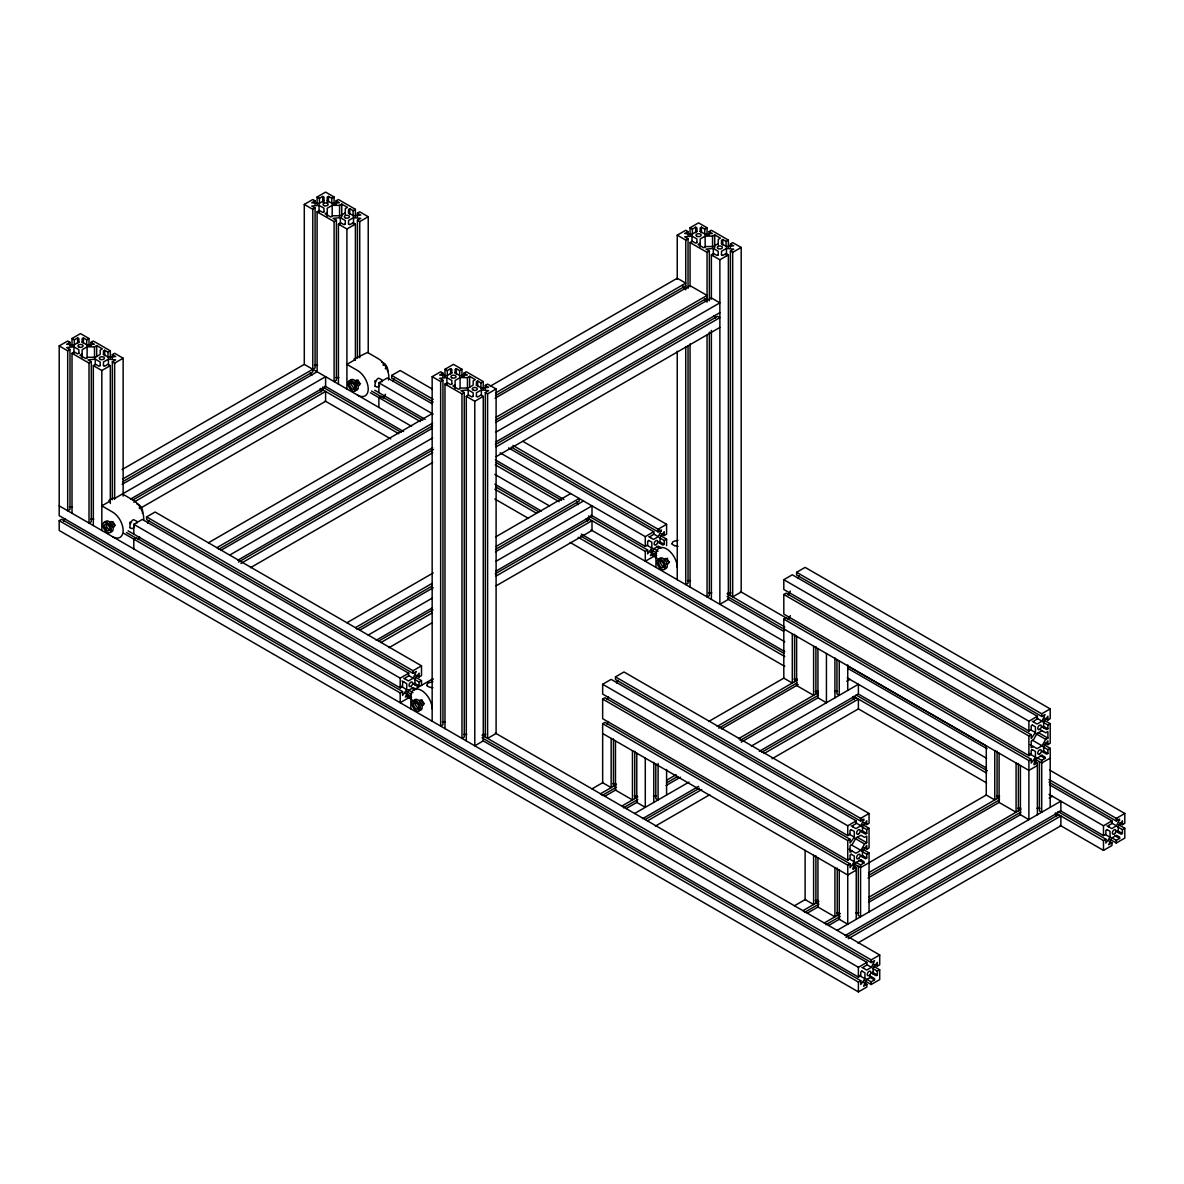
<?xml version="1.0" encoding="UTF-8"?>
<svg xmlns="http://www.w3.org/2000/svg" width="1184" height="1184" viewBox="0 0 1184 1184"><rect width="100%" height="100%" fill="white"/><g stroke="black" fill="none" stroke-linecap="round" stroke-linejoin="round"><path stroke-width="1.5" d="M122.574 479.091L315.077 367.943L315.077 207.984L312.783 209.316L312.783 371.924L122.574 481.755M422.17 699.936L421.904 701.076M112.939 521.878L112.88 522.055A2.146 1.243 60 0 0 112.82 522.544L113.102 523.491A2.146 1.243 60 0 0 113.427 524.098L114.582 525.089A2.146 1.243 60 0 0 115.159 525.163M667.628 558.241A2.176 1.258 60 0 0 667.258 558.434L666.992 559.573A2.131 1.228 60 0 0 667.125 560.224L668.161 561.675A2.131 1.228 60 0 0 668.62 561.971L669.286 562.074A2.131 1.228 60 0 0 669.537 561.986M130.255 523.979L132.06 520.634A4.78 3.508 -80 0 1 133.659 519.717L136.782 521.271A4.825 3.493 -42.2 0 1 136.959 522.943M375.343 382.476L377.148 379.132A4.78 3.508 -80 0 1 378.747 378.214L381.87 379.768A4.825 3.493 -42.2 0 1 381.958 381.914M358.175 380.108L357.997 380.478A2.146 1.243 60 0 0 357.908 381.041L358.19 381.988A2.146 1.243 60 0 0 358.515 382.595L359.67 383.586A2.146 1.243 60 0 0 360.247 383.66L360.513 383.572M63.566 521.138L65.031 518.607M147.6 523.032L149.154 520.353M138.158 539.593L139.623 537.062M383.246 398.09L385.436 394.287M392.688 381.529L394.242 378.85M403.685 678.166L408.465 680.933L413.231 678.18L416.324 671.476L413.009 673.385L146.609 519.584L146.609 516.92L155.104 512.021L421.504 665.822L421.504 675.635L419.121 677.011L415.924 675.161M401.968 680.933L406.748 683.701L406.748 689.591L402.575 695.393L402.575 691.56L136.175 537.758L133.792 539.134L133.792 548.932M648.654 540.363L651.836 542.198L651.836 548.088L647.663 553.89L647.663 550.057L588.64 515.987M648.773 536.663L653.553 539.43L658.319 536.678L661.412 529.973L658.097 531.882L511.34 447.152M606.963 699.566L608.458 696.962M616.553 682.946L618.063 680.326M606.963 724.179L608.458 721.574M788.115 594.975L790.364 591.068M797.705 578.354L799.215 575.735M788.115 619.587L790.364 615.68M851.089 829.599L854.3 831.449L854.3 837.162L850.053 843.082L850.053 839.249L604.965 697.761L602.656 699.078L602.656 718.703L847.744 860.206L850.053 858.874L850.053 855.04L851.296 854.315M851.104 825.84L855.914 828.622L860.886 825.751L863.906 819.106L860.561 821.045L615.473 679.542L615.473 676.878L623.968 671.979L869.056 813.482L869.056 823.28L866.747 824.612L863.55 822.762M851.089 854.212L854.3 856.062L854.3 861.774L850.053 867.694L850.053 863.861L604.965 722.358L602.656 723.69L602.656 782.713L611.151 787.626L611.151 738.402M849.017 849.239L855.914 853.235L860.886 850.364L864.586 843.955L866.747 842.697L866.747 836.126L864.586 837.384L860.886 835.253L855.914 838.109L852.214 844.518L850.053 845.776L850.053 852.347L852.214 851.089M861.76 970.998L864.956 972.848L864.956 978.754L860.783 984.54L860.783 980.707L61.583 519.302L59.2 520.679L59.2 530.476L858.4 991.896L866.866 987.012L866.866 984.348L863.654 982.498M861.863 967.313L866.673 970.081L871.439 967.328L874.532 960.624L871.217 962.548L482.036 737.839M1032.241 725.008L1035.452 726.858L1035.452 732.57L1031.205 738.505L1031.205 734.672L786.117 593.169L783.808 594.501L783.808 614.111L1028.896 755.614L1031.205 754.282L1031.205 750.449L1032.448 749.738M1032.256 721.263L1037.066 724.031L1042.038 721.16L1045.058 714.514L1041.713 716.453L796.625 574.95L796.625 572.301L805.12 567.388L1050.208 708.89L1050.208 718.703L1047.899 720.02L1044.702 718.17M1032.241 749.62L1035.452 751.47L1035.452 757.183L1031.205 763.103L1031.205 759.284L786.117 617.782L783.808 619.114L783.808 678.136L708.683 721.5M1030.169 744.662L1037.066 748.643L1042.038 745.772L1045.738 739.364L1047.899 738.12L1047.899 731.549L1045.738 732.792L1040.928 730.025M1106.848 829.496L1110.044 831.346L1110.044 837.251L1105.871 843.038L1105.871 839.204L1057.83 811.469M1106.951 825.81L1111.761 828.578L1116.527 825.84L1119.62 819.121L1116.305 821.045L1049.039 782.21M134.502 527.058L133.659 527.753A4.78 1.702 -45.6 0 1 132.06 528.671L129.988 527.724M379.59 385.555L378.747 386.25A4.78 1.702 -45.6 0 1 377.148 387.183L375.076 386.221M862.041 971.161L860.783 971.886L860.783 975.72L858.4 977.096L59.2 515.676L59.2 345.906L67.695 341.007L69.989 342.339L69.989 346.009M72.017 345.861L72.017 338.506L80.512 333.607L89.007 338.506L89.007 345.861M122.07 469.574L304.288 364.376L304.288 204.418L312.783 199.504L315.077 200.836L315.077 204.506M317.105 204.358L317.105 197.003L325.6 192.104L334.095 197.003L334.095 204.358M69.989 342.339L66.644 344.263L73.911 344.973L78.884 342.102M72.017 338.506L74.326 339.838L77.641 337.928L78.884 338.654L78.884 342.324M315.077 200.836L311.732 202.775L318.999 203.47L323.972 200.599M317.105 197.003L319.414 198.335L322.729 196.426L323.972 197.151L323.972 202.656M89.007 338.506L86.698 339.838L83.383 337.928L82.14 338.639L82.14 342.324M334.095 197.003L331.786 198.335L328.471 196.426L327.228 197.151L327.228 202.656M67.695 350.819L69.989 349.487L69.989 509.446L67.695 510.778L67.695 350.819L59.2 345.906M72.017 513.279L72.017 353.306L74.326 351.988L77.641 353.898L78.884 353.172M91.035 346.009L91.035 342.339L93.329 341.007L110.319 350.819L110.319 358.175M122.1 484.36L317.105 371.776L317.105 211.818L319.414 210.486L322.729 212.395L323.972 211.684M336.123 204.506L336.123 200.836L338.417 199.504L355.407 209.316L355.407 216.672M82.14 353.986L79.964 355.244L85.662 358.53L87.838 357.272L95.223 357.272L100.196 354.416L100.196 350.138L102.372 348.88L96.674 345.595L94.498 346.853L87.113 346.853L82.14 349.724L82.14 357.672M345.284 214.156L345.284 208.636L347.46 207.378L341.762 204.092L339.586 205.35L332.201 205.35L327.228 208.221L327.228 216.169M327.228 212.484L325.052 213.742L330.75 217.027L332.926 215.769L340.311 215.769L345.284 212.913M110.319 350.819L108.01 352.136L104.695 350.227L103.452 350.952L103.452 354.623M355.407 209.316L353.098 210.648L349.783 208.724L348.54 209.45L348.54 213.12M89.007 363.118L91.301 361.786L91.301 521.744L89.007 523.076L89.007 363.118L72.017 353.306M334.095 221.615L336.389 220.283L336.389 380.242L334.095 381.574L334.095 221.615L317.105 211.818M93.329 525.578L93.329 365.619L95.638 364.287L98.953 366.196L100.196 365.486M112.347 358.323L112.347 354.638L114.641 353.306L123.136 358.219L123.136 496.111M338.417 384.075L338.417 224.116L340.726 222.784L344.041 224.708L345.284 223.983M357.435 216.82L357.435 213.135L359.729 211.818L368.224 216.716L368.224 352.773M112.347 499.692L112.347 361.786L115.662 359.877L108.425 359.152L103.452 362.023L103.452 365.693M357.435 358.19L357.435 220.283L360.75 218.374L353.513 217.649L348.54 220.52L348.54 224.205M93.329 365.619L101.824 370.518L110.319 365.619L110.319 503.511M112.347 361.786L114.641 363.118L123.136 358.219M338.417 224.116L346.912 229.015L355.407 224.116L355.407 360.173M357.435 220.283L359.729 221.615L368.224 216.716M108.884 500.477L113.102 498.05L114.241 498.701L325.6 376.675L325.6 386.487L130.595 499.071M353.972 358.974L367.528 352.462L378.184 358.619A15.066 8.702 60 0 1 388.485 380.049M110.023 501.143L101.824 505.864L112.48 512.021A15.066 8.702 60 0 1 123.136 530.476A15.066 8.702 60 0 1 112.48 536.633M355.111 359.64L346.912 364.376L357.568 370.518A15.066 8.702 60 0 1 368.224 388.974A15.066 8.702 60 0 1 357.568 395.13M133.008 499.914L323.217 390.098M133.792 502.223L325.6 391.475L325.6 401.287L140.186 508.336M133.792 534.132L133.792 524.32L142.287 519.421L408.687 673.222L408.687 675.886L405.372 677.796L405.372 679.142M378.88 392.629L378.88 382.832L387.375 377.918L432.042 403.714M433.181 402.027L391.697 378.081L391.697 375.432L400.192 370.518L432.101 388.944M432.16 721.204L432.16 376.675L440.655 371.761L442.949 373.093L442.949 376.778M444.977 376.645L444.977 369.275L453.472 364.361L461.967 369.275L461.967 376.645M677.248 279.38L677.248 235.172L685.743 230.273L688.037 231.59L688.037 235.276M690.065 235.142L690.065 227.772L698.56 222.858L707.055 227.772L707.055 235.142M442.949 373.093L439.604 375.032L446.871 375.728L451.844 372.856M444.977 369.275L447.286 370.592L450.601 368.683L451.844 369.408L451.844 373.093M688.037 231.59L684.692 233.529L691.959 234.225L696.932 231.368M690.065 227.772L692.374 229.104L695.689 227.18L696.932 227.905L696.932 231.59M461.967 369.275L459.658 370.592L456.343 368.683L455.1 369.408L455.1 373.093M707.055 227.772L704.746 229.104L701.431 227.18L700.188 227.905L700.188 231.59M440.655 381.574L442.949 380.242L442.949 724.771L440.655 726.103L440.655 381.574L432.16 376.675M677.248 235.172L685.743 240.071L688.037 238.739L688.037 288.482M444.977 728.604L444.977 384.075L447.286 382.743L450.601 384.652L451.844 383.942M463.995 376.778L463.995 373.093L466.289 371.761L483.279 381.574L483.279 388.944M690.065 286.794L690.065 242.572L692.374 241.24L695.689 243.149L696.932 242.439M709.083 235.276L709.083 231.59L711.377 230.273L728.367 240.071L728.367 247.441M455.1 384.741L452.924 385.999L458.622 389.284L460.798 388.041L468.183 388.041L473.156 385.17L473.156 380.893L475.332 379.635L469.634 376.349L467.458 377.607L460.073 377.607L455.1 380.478L455.1 388.426M718.244 244.925L718.244 239.39L720.42 238.147L714.722 234.861L712.546 236.104L705.161 236.104L700.188 238.976L700.188 246.938M700.188 243.253L698.012 244.496L703.71 247.782L705.886 246.538L713.271 246.538L718.244 243.667M483.279 381.574L480.97 382.906L477.655 380.982L476.412 381.707L476.412 385.392M728.367 240.071L726.058 241.403L722.743 239.494L721.5 240.204L721.5 243.889M461.967 393.872L464.261 392.555L464.261 737.07L461.967 738.402L461.967 393.872L444.977 384.075M690.065 242.572L707.055 252.37L709.349 251.052L709.349 300.795M208.384 542.79L432.16 413.586M466.289 740.903L466.289 396.374L468.598 395.042L471.913 396.966L473.156 396.24M485.307 389.077L485.307 385.407L487.601 384.075L496.096 388.974L496.096 733.503L487.601 738.402L487.601 393.872L496.096 388.974M711.377 299.093L711.377 254.871L713.686 253.539L717.001 255.463L718.244 254.738M730.395 247.589L730.395 243.904L732.689 242.572L741.184 247.471L741.184 592L732.689 596.899L732.689 252.37L741.184 247.471M485.307 737.07L485.307 392.555L488.622 390.631L481.385 389.921L476.412 392.777L476.412 396.462M730.395 595.582L730.395 251.052L733.71 249.128L726.473 248.418L721.5 251.274L721.5 254.96M490.235 386.206L677.248 278.24L685.743 283.139L495.534 392.955M216.879 547.689L432.663 423.102M474.784 401.272L483.279 396.374L483.279 740.903L474.784 745.802L474.784 401.272L466.289 396.374M719.872 259.784L728.367 254.871L728.367 599.4L719.872 604.299L719.872 259.784L711.377 254.871M218.478 549.42L432.663 425.766M221.201 550.19L432.19 428.371M495.534 395.619L685.743 285.803M495.06 398.224L690.065 285.64L707.055 295.438L496.066 417.256M229.696 555.089L432.693 437.888M237.688 560.284L432.693 447.7M238.502 562.06L433.507 449.461M240.885 563.436L432.693 452.688M496.066 419.92L707.055 298.102M495.593 422.525L711.377 297.939L719.872 302.838L496.096 432.042M250.475 567.698L432.693 462.5M496.096 441.839L719.872 312.65M495.386 444.592L717.563 316.32L719.872 317.652L496.096 446.842M496.096 456.654L719.872 327.45M346.912 622.754L433.226 572.923M495.563 536.944L570.688 493.565M355.407 627.668L432.13 583.372M496.066 546.46L579.183 498.464L579.183 501.128L496.066 549.11M357.006 629.4L432.13 586.021M359.729 630.169L433.255 587.708M495.593 551.729L583.505 500.965M368.224 635.068L432.16 598.157M496.096 561.246L592 505.864L592 515.676L496.096 571.043M376.216 640.263L432.16 607.954M378.628 641.106L432.974 609.73M495.312 573.737L589.617 519.302M381.011 642.483L432.16 612.957M496.096 576.046L592 520.679L592 530.476L496.096 585.843M389.003 647.678L432.16 622.769M133.792 524.32L400.192 678.136L408.687 673.222M146.609 516.92L413.009 670.736L421.504 665.822M500.122 452.821L645.28 536.633L653.775 531.734L653.775 534.384L650.46 536.308L650.46 537.64M512.938 445.421L658.097 529.233L666.592 524.32L666.592 534.132L664.209 535.508L661.012 533.673M403.833 682.014L402.575 682.724L402.575 686.557L400.192 687.934L128.079 530.832M648.921 540.511L647.663 541.236L647.663 545.054L645.28 546.431L591.038 515.129M123.743 533.333L400.192 692.936L402.575 691.56M414.341 679.246L419.121 681.999L421.504 680.622L421.504 685.536M587.856 518.281L645.28 551.433L647.663 550.057M659.429 537.743L664.209 540.511L666.592 539.134L666.592 545.661M419.121 681.999L419.121 685.832L417.863 686.557L413.083 683.79M664.209 540.511L664.209 544.329L662.951 545.054L658.171 542.302M413.971 689.695L433.004 678.698M400.192 692.936L400.192 702.734L408.658 697.85L408.658 695.2L405.372 697.095L408.465 690.39L413.231 687.638L416.324 689.428M645.28 551.433L645.28 561.246L653.746 556.362L653.746 553.698L650.46 555.592L653.553 548.888L658.319 546.135L661.412 547.926M851.296 829.718L850.053 830.428L850.053 834.261L847.744 835.593L602.656 694.09L602.656 684.278L611.151 679.379L856.239 820.882L856.239 823.531L852.924 825.455L852.924 826.891M1032.448 725.126L1031.205 725.836L1031.205 729.67L1028.896 731.002L783.808 589.499L783.808 579.701L792.303 574.788L1037.391 716.29L1037.391 718.954L1034.076 720.864L1034.076 722.299M592 788.87L603.189 782.417M600.495 793.768L616.479 784.548M717.178 726.414L797.098 680.267M602.094 795.515L616.479 787.197M718.777 728.145L797.098 682.931M604.817 796.27L616.006 789.817M721.5 728.9L798.223 684.604M621.807 806.082L637.791 796.847M666.562 780.241L676.153 774.706M738.49 738.712L818.41 692.566M623.406 807.814L637.791 799.511M666.562 782.89L677.751 776.438M740.089 740.444L818.41 695.23M626.129 808.583L637.318 802.116M666.089 785.51L680.474 777.207M741.214 742.131L817.937 697.835L826.432 702.734L826.432 653.524M846.708 681.229L849.905 679.379M634.624 813.482L688.97 782.106M751.307 746.112L858.4 684.278L858.4 694.09L986.568 768.09M642.616 818.677L698.56 786.368M759.299 751.307L858.4 694.09M645.102 819.565L699.448 788.189M761.786 752.21L856.091 697.761M647.411 820.897L701.757 789.521M764.094 753.527L858.4 699.093L858.4 708.89L986.568 782.89M655.403 826.092L709.749 794.716M772.086 758.722L858.4 708.89M602.656 684.278L847.744 825.781L856.239 820.882M615.473 676.878L860.561 818.381L869.056 813.482M783.808 579.701L1028.896 721.189L1037.391 716.29M796.625 572.301L1041.713 713.789L1050.208 708.89M602.656 699.078L847.744 840.581L850.053 839.249M861.952 826.832L866.747 829.614L869.056 828.282L869.056 847.892L866.747 849.224L863.55 847.374M783.808 594.501L1028.896 736.004L1031.205 734.672M1043.104 722.255L1047.899 725.022L1050.208 723.69L1050.208 743.3L1047.899 744.632L1044.702 742.782M1042.038 730.661L1037.066 733.532L1033.366 739.941L1031.205 741.184L1031.205 747.755L1033.366 746.512M866.747 829.614L866.747 833.432L865.504 834.158L860.709 831.39M1047.899 725.022L1047.899 728.856L1046.656 729.566L1041.861 726.798M602.656 723.69L847.744 865.193L850.053 863.861M861.952 851.444L866.747 854.212L869.056 852.894L869.056 911.917M783.808 619.114L1028.896 760.602L1031.205 759.284M1043.104 746.852L1047.899 749.635L1050.208 748.303L1050.208 807.325M860.886 859.85L855.914 862.722L852.924 867.916L852.924 869.352L856.239 867.443L856.239 919.317M1042.038 755.274L1037.066 758.145L1034.076 763.325L1034.076 764.76L1037.391 762.851L1037.391 814.725M866.747 854.212L866.747 858.045L865.504 858.77L860.709 855.988M1047.899 749.635L1047.899 753.468L1046.656 754.178L1041.861 751.411M855.751 862.174L860.561 864.942L863.906 863.018L863.906 861.597L860.709 859.762M1036.903 757.582L1041.713 760.35L1045.058 758.426L1045.058 757.02L1041.861 755.17M794.464 905.76L805.653 899.307M856.239 870.092L847.744 875.006L602.656 733.503M994.767 750.715L994.767 799.925L986.272 795.026L860.561 867.606L854.152 863.906M1037.391 765.515L1028.896 770.414L783.808 628.911M1050.208 758.115L1041.713 763.014L1035.304 759.314M802.959 910.659L818.943 901.438M868.494 872.83L999.562 797.158M804.558 912.405L818.943 904.102M868.494 875.494L999.562 799.822M807.281 913.16L818.47 906.707M868.02 878.099L999.089 802.426L1016.079 812.224L1016.079 763.014M824.271 922.972L840.255 913.737M869.026 897.132L1020.874 809.456M825.87 924.704L840.255 916.401M869.026 899.796L1020.874 812.12M828.593 925.474L839.782 919.006M868.553 902.4L1020.401 814.725L1028.896 819.639L1028.896 760.602M1049.172 798.12L1052.369 796.27M837.088 930.372L1060.864 801.168L1060.864 810.981L845.08 935.567M845.968 937.388L1058.555 814.651M848.277 938.72L1060.864 815.983L1060.864 825.781L857.867 942.982M59.2 505.864L858.4 967.284L866.895 962.385L866.895 965.034L863.58 966.958L863.58 968.29M482.036 735.19L871.217 959.884L879.712 954.985L879.712 964.782L877.329 966.159L874.118 964.309M1049.039 794.346L1103.488 825.781L1111.983 820.882L1111.983 823.531L1108.668 825.455L1108.668 826.787M1049.039 779.546L1116.305 818.381L1124.8 813.482L1124.8 823.28L1122.417 824.656L1119.206 822.821M1107.129 829.658L1105.871 830.384L1105.871 834.217L1103.488 835.593L1060.242 810.626M59.2 520.679L858.4 982.084L860.783 980.707M872.519 968.379L877.329 971.161L879.712 969.785L879.712 979.582L871.187 984.511L864.779 980.811M1055.447 812.846L1103.488 840.581L1105.871 839.204M1117.607 826.891L1122.417 829.658L1124.8 828.282L1124.8 838.094L1116.275 843.008L1109.867 839.308M871.439 976.785L866.673 979.538L863.58 986.242L866.866 984.348M877.329 971.161L877.329 974.994L876.071 975.705L871.276 972.937M1122.417 829.658L1122.417 833.492L1121.159 834.217L1116.364 831.434M866.377 979.079L871.187 981.847L874.532 979.923L874.532 978.576L869.737 975.808M1060.242 825.426L1103.488 850.393L1111.954 845.509L1111.954 842.845L1108.668 844.754L1111.761 838.035L1116.527 835.297L1119.62 837.073L1119.62 838.42L1116.275 840.359L1111.465 837.576M424.124 703.592L424.198 703.577A2.131 1.228 60 0 0 424.449 703.474M678.018 540.333L674.214 541.192A4.78 1.702 -14.3 0 0 672.616 542.109L671.979 543.826M432.93 681.836L429.126 682.694A4.78 1.702 -14.3 0 0 427.528 683.612L426.891 685.329M323.972 211.892L323.972 208.206L319.029 205.35L311.762 206.075L315.077 207.984M345.284 224.19L345.284 220.52L340.341 217.649L333.074 218.374L336.389 220.283M696.932 242.646L696.932 238.961L691.989 236.104L684.722 236.83L688.037 238.739M718.244 254.96L718.244 251.274L713.301 248.418L706.034 249.128L709.349 251.052M78.884 353.38L78.884 349.709L73.941 346.853L66.674 347.578L69.989 349.487M100.196 365.693L100.196 362.008L95.253 359.152L87.986 359.877L91.301 361.786M314.515 365.308L317.519 365.308M335.827 377.607L338.831 377.607M451.844 384.149L451.844 380.464L446.901 377.607L439.634 378.332L442.949 380.242M473.156 396.462L473.156 392.777L468.213 389.921L460.946 390.631L464.261 392.555M69.427 506.811L72.431 506.811M90.739 519.11L93.743 519.11M687.475 580.634L690.479 580.634M708.787 592.947L711.791 592.947M727.968 592.947L730.957 592.947M794.035 679.068L797.039 679.068M815.347 691.382L818.351 691.382M834.542 691.382L837.562 691.382M442.387 722.136L445.391 722.136M463.699 734.435L466.703 734.435M482.88 734.435L485.869 734.435M612.883 783.66L615.887 783.66M634.195 795.959L637.199 795.959M653.39 795.959L656.41 795.959M996.499 795.959L999.503 795.959M1017.811 808.272L1020.815 808.272M1037.006 808.272L1040.026 808.272M815.347 900.55L818.351 900.55M836.659 912.849L839.663 912.849M855.854 912.849L858.874 912.849M678.032 546.327L674.599 545.646M432.944 687.83L429.511 687.149A4.825 1.761 13.9 0 1 427.365 685.876M423.842 703.577L423.561 703.474A2.131 1.228 60 0 1 423.073 703.192L422.066 701.742A2.131 1.228 60 0 1 421.874 701.076M709.083 231.59L712.398 233.514L705.131 234.225L700.188 231.368M730.395 243.904L733.71 245.813L726.443 246.538L721.5 243.682M730.395 251.052L732.689 252.37M728.367 254.871L726.058 253.539L722.714 255.478L721.5 254.767M336.123 200.836L339.438 202.745L332.171 203.47L327.228 200.614M357.435 213.135L360.75 215.059L353.483 215.769L348.54 212.913M355.407 224.116L353.098 222.784L349.754 224.723L348.54 224.013M304.288 204.418L312.783 209.316M463.995 373.093L467.31 375.017L460.043 375.728L455.1 372.871M485.307 385.407L488.622 387.316L481.355 388.041L476.412 385.17M485.307 392.555L487.601 393.872M483.279 396.374L480.97 395.042L477.626 396.98L476.412 396.27M1043.8 719.99L1050.208 723.69M1037.228 718.392L1042.038 721.16M1043.104 726.073L1047.899 728.856M1038.294 732.57L1047.899 738.12M1030.642 729.803L1035.452 732.57M1036.118 733.814L1045.738 739.364M523.017 441.44L666.592 524.32M1043.8 744.603L1050.208 748.303M1032.418 740.222L1042.038 745.772M1043.104 750.686L1047.899 753.468M391.697 375.432L433.181 399.378M658.23 529.47L661.412 531.305M508.602 447.922L653.775 531.734M660.213 535.449L666.592 539.134M1040.262 755.644L1045.058 758.426M653.538 533.925L658.319 536.678M1029.044 753.483L1035.452 757.183M659.429 541.576L664.209 544.329M1034.18 761.001L1037.391 762.851M378.88 382.832L433.122 414.134M740.414 591.556L788.47 619.291M1049.527 770.014L1124.8 813.482M656.632 546.505L659.814 548.34M653.287 548.429L658.067 551.196M647.056 545.336L651.836 548.088M374.766 390.261L425.145 419.343M495.326 459.866L563.924 499.47M651.688 550.175L656.646 553.002M727.124 593.687L784.77 626.972M1116.423 818.618L1119.62 820.468M422.747 420.202L381.263 396.255L378.88 397.632L378.88 407.429M496.126 462.559L561.527 500.329M650.549 551.862L653.746 553.698M371.569 391.06L384.371 398.46M650.238 551.966L656.646 555.651M727.124 596.351L784.77 629.636M847.241 665.689L986.583 746.142M370.444 392.762L420.35 421.578M495.326 464.868L559.144 501.705M652.325 555.503L657.12 558.271M727.598 598.956L783.645 631.324M847.714 668.309L987.056 748.762M1049.512 784.814L1111.983 820.882M1118.392 824.582L1124.8 828.282M1111.717 823.058L1116.527 825.84M1117.607 830.709L1122.417 833.492M304.288 364.376L411.603 426.329M494.882 474.414L549.568 505.982M590.979 529.884L784.77 641.772M847.226 677.84L986.568 758.278M1114.825 835.652L1119.62 838.42M1105.249 834.468L1110.044 837.251M325.112 386.191L403.581 431.509M494.882 484.212L541.325 511.029M581.359 534.147L784.77 651.585M322.684 387.05L401.169 432.352M495.667 486.905L538.898 511.873M580.545 535.923L783.956 653.346M856.017 694.964L987.352 770.784M1108.742 840.995L1111.954 842.845M320.302 388.426L398.786 433.729M494.882 489.214L536.515 513.249M578.162 537.299L784.77 656.572M853.634 696.34L986.568 773.078M325.112 401.006L390.779 438.909M494.882 499.012L528.508 518.429M570.155 542.479L784.77 666.385M783.808 678.136L792.303 683.035L792.303 633.81M91.035 342.339L94.35 344.248L87.083 344.973L82.14 342.117M112.347 354.638L115.662 356.562L108.395 357.272L103.452 354.416M110.319 365.619L108.01 364.287L104.666 366.226L103.452 365.516M860.709 818.662L863.906 820.512M862.648 824.582L869.056 828.282M856.076 822.984L860.886 825.751M861.952 830.665L866.747 833.432M857.142 837.147L866.747 842.697M849.49 834.38L854.3 837.162M854.966 838.405L864.586 843.955M862.648 849.194L869.056 852.894M851.266 844.814L860.886 850.364M861.952 855.277L866.747 858.045M859.11 860.235L863.906 863.018M849.49 858.992L854.3 861.774M853.028 865.593L856.239 867.443M122.44 493.965L133.096 500.122A15.066 8.702 60 0 1 143.664 520.131M415.125 676.952L421.504 680.622M408.45 675.413L413.231 678.18M414.341 683.079L419.121 685.832M495.326 733.059L879.712 954.985M411.544 688.008L414.726 689.843M408.199 689.932L412.979 692.699M400.37 685.906L406.748 689.591M406.6 691.678L411.558 694.505M405.461 693.35L408.658 695.2M126.481 532.563L137.684 539.046M406.748 694.386L411.558 697.154M407.237 697.006L412.032 699.774M482.51 740.459L866.895 962.385M873.304 966.085L879.712 969.785M866.629 964.56L871.439 967.328M872.519 972.212L877.329 974.994M869.737 977.14L874.532 979.923M858.548 975.054L864.956 978.754M359.092 383.216L358.397 382.536L359.181 383.305M113.649 524.379L114.004 524.719M1055.077 813.882L1056.587 816.501M704.48 298.93L705.99 301.535M714.085 315.551L715.595 318.17M682.428 285.314L684.678 289.222M852.613 696.991L854.123 699.611M576.638 501.898L578.192 504.576M586.169 518.607L587.634 521.138M310.238 372.694L311.792 375.387M319.769 389.403L321.234 391.948M1122.417 824.656L1122.417 820.838L1118.244 826.624L1118.244 832.515M1116.305 818.381L1116.305 821.045M1116.275 840.359L1116.275 843.008M1103.488 825.781L1103.488 835.593M1103.488 840.581L1103.488 850.393M1047.899 720.02L1047.899 716.202L1043.652 722.122L1043.652 727.834M1047.899 744.632L1047.899 740.799L1043.652 746.734L1043.652 752.447M1041.713 713.789L1041.713 716.453M1041.713 760.35L1041.713 812.224L1039.419 810.907L1039.419 761.682M1035.497 759.048L1035.497 762.688M1028.896 721.189L1028.896 731.002M1028.896 736.004L1028.896 755.614M1020.401 765.515L1020.401 814.725M1018.373 763.502L1018.373 810.907M999.089 753.202L999.089 802.426M997.061 751.204L997.061 798.593M986.272 745.802L986.272 795.026M877.329 966.159L877.329 962.34L873.156 968.127L873.156 974.018M871.217 959.884L871.217 962.548M871.187 981.847L871.187 984.511M866.747 824.612L866.747 820.778L862.5 826.713L862.5 832.426M866.747 849.224L866.747 845.391L862.5 851.311L862.5 857.038M860.561 818.381L860.561 821.045M860.561 864.942L860.561 916.816L858.267 915.484L858.267 866.274M858.4 967.284L858.4 977.096M858.4 982.084L858.4 991.896M854.345 863.639L854.345 867.28M847.744 664.92L847.744 690.435M847.744 825.781L847.744 835.593M847.744 840.581L847.744 860.206M847.744 865.193L847.744 924.216L839.249 919.317L839.249 870.092M839.249 660.702L839.249 695.334L836.955 694.016L836.955 659.37M837.221 868.094L837.221 915.484M834.927 657.727L834.927 697.835M834.927 867.606L834.927 916.816L817.937 907.018L817.937 857.793M817.937 648.625L817.937 697.835M815.909 646.612L815.909 694.016M815.909 855.795L815.909 903.185M813.615 646.124L813.615 695.334L796.625 685.536L796.625 636.311M813.615 855.292L813.615 904.517L805.12 899.603L805.12 850.393M794.597 634.313L794.597 681.703M726.473 248.418L726.473 255.788M726.058 241.403L726.058 246.923M722.743 239.494L722.743 245.014M714.722 234.861L714.722 247.752M713.301 248.418L713.301 255.788M712.546 236.104L712.546 247.16M711.377 330.41L711.377 599.4M709.349 332.112L709.349 595.582L707.055 596.899L707.055 335.279M707.055 252.37L707.055 302.127M705.161 236.104L705.161 247.16M704.746 229.104L704.746 234.624M701.431 227.18L701.431 232.715M695.689 227.18L695.689 232.715M692.374 229.104L692.374 234.624M691.989 236.104L691.989 241.64M690.065 343.908L690.065 587.101M688.037 345.61L688.037 583.268L685.743 584.6L685.743 346.927M685.743 240.071L685.743 289.814M677.248 351.234L677.248 579.701M666.592 769.496L666.592 795.026M664.209 535.508L664.209 531.675L660.036 537.477L660.036 543.367M658.097 529.233L658.097 531.882M658.097 763.473L658.097 799.925L655.803 798.593L655.803 763.961M655.936 567.388L655.936 555.089A15.066 8.702 60 0 1 666.592 548.932A15.066 8.702 60 0 1 677.248 567.388M653.775 762.318L653.775 802.426M645.28 536.633L645.28 546.431M645.28 758.115L645.28 807.325L636.785 802.426L636.785 753.202M634.757 751.204L634.757 798.593M632.463 750.715L632.463 799.925L615.473 790.113L615.473 740.903M613.445 738.905L613.445 786.294M481.385 389.921L481.385 395.441M480.97 382.906L480.97 388.426M477.655 380.982L477.655 386.517M469.634 376.349L469.634 387.405M468.213 389.921L468.213 395.441M467.458 377.607L467.458 388.663M460.073 377.607L460.073 388.663M459.658 370.592L459.658 376.127M456.343 368.683L456.343 374.203M450.601 368.683L450.601 374.218M447.286 370.592L447.286 376.127M446.901 377.607L446.901 384.978M419.121 677.011L419.121 673.178L414.948 678.965L414.948 684.87M413.009 670.736L413.009 673.385M410.848 708.89L410.848 696.592A15.066 8.702 60 0 1 421.504 690.435A15.066 8.702 60 0 1 432.16 708.89M400.192 678.136L400.192 687.934M359.729 221.615L359.729 357.672M353.513 217.649L353.513 225.004M353.098 210.648L353.098 216.154M349.783 208.724L349.783 214.245M346.912 229.015L346.912 388.974M341.762 204.092L341.762 216.968M340.341 217.649L340.341 225.004M339.586 205.35L339.586 216.376M332.201 205.35L332.201 216.376M331.786 198.335L331.786 203.855M328.471 196.426L328.471 201.946M322.729 196.426L322.729 201.946M319.414 198.335L319.414 203.855M319.029 205.35L319.029 212.706M114.641 363.118L114.641 499.174M108.425 359.152L108.425 364.672M108.01 352.136L108.01 357.657M104.695 350.227L104.695 355.748M101.824 370.518L101.824 530.476M96.674 345.595L96.674 356.636M95.253 359.152L95.253 364.672M94.498 346.853L94.498 357.879M87.113 346.853L87.113 357.879M86.698 339.838L86.698 345.358M83.383 337.928L83.383 343.434M77.641 337.928L77.641 343.434M74.326 339.838L74.326 345.358M73.941 346.853L73.941 354.208M375.106 386.176A4.825 1.761 -73.9 0 1 375.121 383.66A4.973 1.968 -72.9 0 1 375.446 382.491M355.452 381.958A3.019 1.746 60 0 1 357.568 380.36A3.019 1.746 60 0 1 359.684 384.4A3.019 1.746 60 0 1 356.961 384.844M356.414 384.238A3.019 1.746 60 0 1 355.629 382.728M375.239 380.464A5.047 2.916 -60 0 1 374.677 381.455M382.994 364.909A6.024 3.478 60 0 1 383.453 365.382M385.303 368.283A6.024 3.478 60 0 1 385.555 368.92M381.87 362.348A6.024 3.478 60 0 1 386.295 365.708A6.024 3.478 60 0 1 387.656 371.421M355.91 388.13A3.774 2.176 60 0 1 352.299 386.206A3.774 2.176 60 0 1 351.885 381.81M355.762 383.542A3.774 2.176 60 0 1 356.044 384.03M350.138 380.612A6.024 3.478 60 0 1 357.331 383.66A6.024 3.478 60 0 1 354.963 390.217M349.783 382.077A6.024 3.478 60 0 1 349.842 381.544M674.643 545.617A4.825 1.761 13.9 0 1 672.453 544.374A4.973 1.924 12.1 0 1 672.053 543.841M664.55 560.757A3.019 1.746 60 0 1 666.296 558.626A3.019 1.746 60 0 1 668.723 562.474A3.019 1.746 60 0 1 666.296 563.495M664.786 566.618A3.774 2.176 60 0 1 661.471 564.842A3.774 2.176 60 0 1 660.613 560.639M659.059 559.248A6.024 3.478 60 0 1 666.015 561.453A6.024 3.478 60 0 1 664.698 568.779M658.792 560.757A6.024 3.478 60 0 1 658.926 559.706M130.018 527.679A4.825 1.761 -73.9 0 1 130.033 525.163A4.973 1.968 -72.9 0 1 130.358 523.994M110.867 525.015A3.019 1.746 60 0 1 111.681 521.582A3.019 1.746 60 0 1 114.611 525.444A3.019 1.746 60 0 1 111.873 526.347M130.151 521.966A5.047 2.916 -60 0 1 129.589 522.943M139.224 507.951A6.024 3.478 60 0 1 139.594 508.543M136.782 503.851A6.024 3.478 60 0 1 141.384 507.507A6.024 3.478 60 0 1 142.42 513.382M110.822 529.633A3.774 2.176 60 0 1 107.522 528.153A3.774 2.176 60 0 1 106.427 523.905M104.873 522.558A6.024 3.478 60 0 1 111.725 524.246A6.024 3.478 60 0 1 110.808 531.868M106.16 528.493A6.024 3.478 60 0 1 105.805 527.901M427.439 685.876A4.973 1.924 12.1 0 1 426.965 685.329M419.462 700.869A3.019 1.746 60 0 1 422.007 700.632A3.019 1.746 60 0 1 423.591 704.421A3.019 1.746 60 0 1 421.208 704.998M420.113 703.799A3.019 1.746 60 0 1 419.713 703.03M432.278 680.445A15.066 8.702 60 0 1 432.9 679.35M419.698 708.121A3.774 2.176 60 0 1 415.954 705.62A3.774 2.176 60 0 1 416.22 701.446M414.178 700.336A6.024 3.478 60 0 1 421.415 703.888A6.024 3.478 60 0 1 418.662 710.045M413.734 701.712A6.024 3.478 60 0 1 413.838 701.209M858.874 858.296A2.56 1.48 -60 0 0 859.688 854.33A2.56 1.48 -60 0 0 856.654 857.009A2.56 1.48 -60 0 0 858.874 858.296M858.874 833.684A2.56 1.48 -60 0 0 859.688 829.718A2.56 1.48 -60 0 0 856.654 832.411A2.56 1.48 -60 0 0 858.874 833.684M1040.026 753.705A2.56 1.48 -60 0 0 1040.84 749.738A2.56 1.48 -60 0 0 1037.806 752.432A2.56 1.48 -60 0 0 1040.026 753.705M1040.026 729.092A2.56 1.48 -60 0 0 1040.84 725.126A2.56 1.48 -60 0 0 1037.806 727.82A2.56 1.48 -60 0 0 1040.026 729.092M869.53 975.187A2.56 1.48 -60 0 0 870.344 971.22A2.56 1.48 -60 0 0 867.31 973.899A2.56 1.48 -60 0 0 869.53 975.187M1114.618 833.684A2.56 1.48 -60 0 0 1115.432 829.718A2.56 1.48 -60 0 0 1112.398 832.411A2.56 1.48 -60 0 0 1114.618 833.684M349.591 384.726A3.774 2.176 60 0 0 353.824 389.284A3.774 2.176 60 0 0 353.306 383.69A3.774 2.176 60 0 0 349.591 384.726M348.037 384.267A6.024 3.478 60 0 0 354.948 391.268A6.024 3.478 60 0 0 353.75 382.166A6.024 3.478 60 0 0 348.037 384.267M656.41 544.536A2.56 1.48 -60 0 0 657.224 540.57A2.56 1.48 -60 0 0 654.19 543.249A2.56 1.48 -60 0 0 656.41 544.536M658.644 563.377A3.774 2.176 60 0 0 663.01 567.654A3.774 2.176 60 0 0 662.137 561.912A3.774 2.176 60 0 0 658.644 563.377M657.105 562.992A6.024 3.478 60 0 0 664.15 569.608A6.024 3.478 60 0 0 662.537 560.358A6.024 3.478 60 0 0 657.105 562.992M104.503 526.229A3.774 2.176 60 0 0 108.736 530.787A3.774 2.176 60 0 0 108.218 525.193A3.774 2.176 60 0 0 104.503 526.229M102.949 525.77A6.024 3.478 60 0 0 109.86 532.77A6.024 3.478 60 0 0 108.662 523.668A6.024 3.478 60 0 0 102.949 525.77M411.322 686.039A2.56 1.48 -60 0 0 412.136 682.058A2.56 1.48 -60 0 0 409.102 684.752A2.56 1.48 -60 0 0 411.322 686.039M413.556 704.88A3.774 2.176 60 0 0 417.922 709.157A3.774 2.176 60 0 0 417.049 703.414A3.774 2.176 60 0 0 413.556 704.88M412.017 704.495A6.024 3.478 60 0 0 419.062 711.11A6.024 3.478 60 0 0 417.449 701.846A6.024 3.478 60 0 0 412.017 704.495M718.066 248.522A2.56 1.48 0 0 0 722.344 247.856A2.56 1.48 0 0 0 719.206 246.05A2.56 1.48 0 0 0 718.066 248.522M697.272 236.445A2.56 1.48 0 0 0 701.12 235.172A2.56 1.48 0 0 0 697.272 233.884A2.56 1.48 0 0 0 697.272 236.445M473.496 390.261A2.56 1.48 0 0 0 477.344 388.974A2.56 1.48 0 0 0 473.496 387.686A2.56 1.48 0 0 0 473.496 390.261M451.666 377.711A2.56 1.48 0 0 0 455.944 377.06A2.56 1.48 0 0 0 452.806 375.239A2.56 1.48 0 0 0 451.666 377.711M100.536 359.492A2.56 1.48 0 0 0 104.384 358.219A2.56 1.48 0 0 0 100.536 356.932A2.56 1.48 0 0 0 100.536 359.492M79.224 347.193A2.56 1.48 0 0 0 83.072 345.906A2.56 1.48 0 0 0 79.224 344.633A2.56 1.48 0 0 0 79.224 347.193M345.106 217.767A2.56 1.48 0 0 0 349.384 217.101A2.56 1.48 0 0 0 346.246 215.281A2.56 1.48 0 0 0 345.106 217.767M324.312 205.69A2.56 1.48 0 0 0 328.16 204.418A2.56 1.48 0 0 0 324.312 203.13A2.56 1.48 0 0 0 324.312 205.69"/></g></svg>
